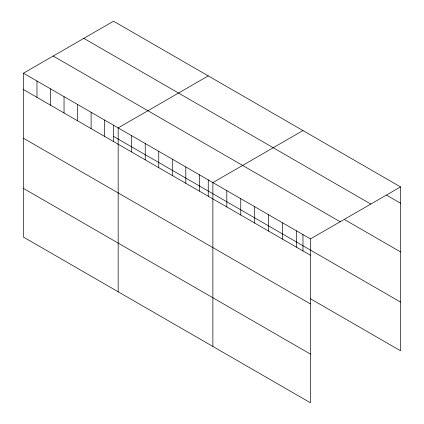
<?xml version="1.0" encoding="UTF-8"?>
<svg xmlns="http://www.w3.org/2000/svg" width="424" height="424" viewBox="0 0 424 424"><rect width="100%" height="100%" fill="white"/><g stroke="black" fill="none" stroke-linecap="round" stroke-linejoin="round"><path stroke-width="0.64" d="M23.447 73.214L310.463 238.919L310.463 402.8L23.447 237.096L23.447 73.214L113.537 21.2L400.553 186.904L400.553 350.786L310.214 298.634M208.253 75.88L118.163 127.894L118.163 291.776M302.969 130.566L212.875 182.58L212.875 346.461M310.463 238.919L400.553 186.904M386.609 195.188L400.553 203.239M83.809 38.367L370.82 204.071M344.791 219.733L400.553 251.93M53.18 56.047L340.191 221.752M113.537 136.39L400.553 302.095M23.447 89.543L310.463 255.253M23.447 138.235L310.463 303.944M23.447 188.404L310.463 354.109M302.969 234.536L302.969 250.95M296.519 230.868L296.519 247.203M282.58 222.823L282.58 239.152M268.641 214.772L268.641 231.107M254.697 206.727L254.697 223.056M240.758 198.676L240.758 215.01M226.819 190.625L226.819 206.96M208.253 179.85L208.253 196.264M199.344 174.768L199.344 191.097M185.818 166.955L185.818 183.29M172.287 159.143L172.287 175.478M158.756 151.331L158.756 167.666M145.225 143.519L145.225 159.853M131.694 135.707L131.694 152.041M113.537 125.17L113.537 141.584M104.633 120.082L104.633 136.417M91.102 112.275L91.102 128.605M77.571 104.463L77.571 120.792M64.04 96.651L64.04 112.98M50.509 88.839L50.509 105.168M36.978 81.026L36.978 97.356"/></g></svg>
